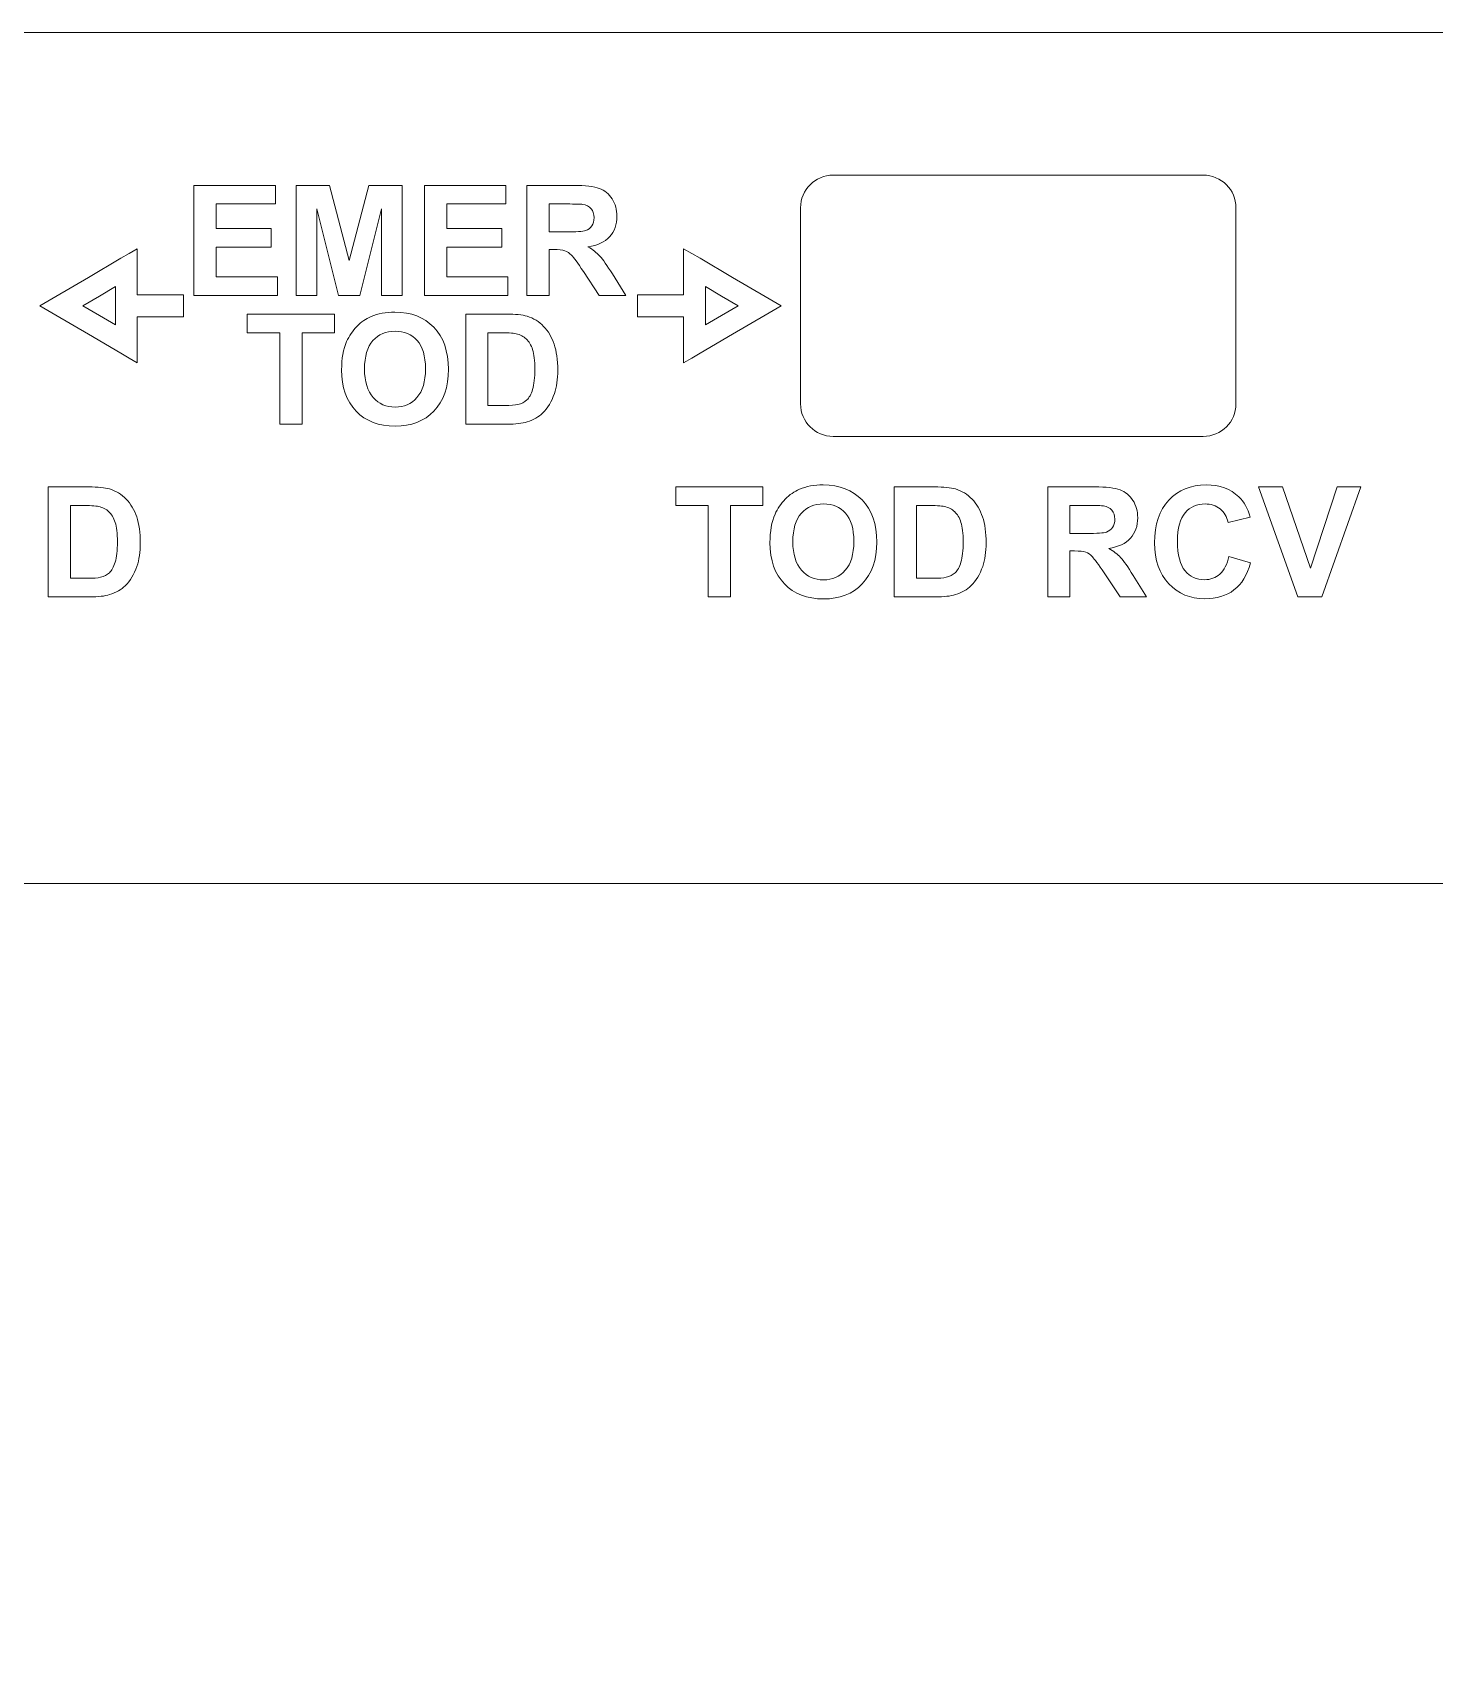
# Model space of a CAD drawing. Header units: millimetres. Extents: x -247 to 664, y -96 to 204.
# Drawn here: x -40.33 to -8.12, y 100.57 to 137.67 of the extents above; entities that cross this region are included whole.
import ezdxf

# ---------------------------------------------------------------- set-up
doc = ezdxf.new("R2010")
doc.units = ezdxf.units.MM
doc.header["$MEASUREMENT"] = 0
doc.layers.add('Layer 2', color=7, linetype='Continuous')

msp = doc.modelspace()

# ---------------------------------------------------------------- linework, layer by layer
at = {"layer": 'Layer 2', "lineweight": 9}
for points, knots in [([(-65.1901, 137.6715), (-65.1901, 137.6715), (56.3349, 137.6715), (56.3349, 137.6715), (56.3349, 137.6715), (56.733, 137.6713), (57.1146, 137.5129), (57.3959, 137.2313), (57.3959, 137.2313), (57.6773, 136.9496), (57.8351, 136.5696), (57.8349, 136.1715), (57.8349, 136.1715), (57.8349, 136.1715), (57.8349, 122.634), (57.8349, 122.634), (57.8349, 122.634), (57.8349, 119.884), (60.0849, 117.634), (62.8349, 117.634), (62.8349, 117.634), (62.8349, 117.634), (65.7974, 117.634), (65.7974, 117.634), (65.7974, 117.634), (66.8974, 117.634), (67.7974, 116.734), (67.7974, 115.634), (67.7974, 115.634), (67.7974, 115.634), (67.7974, 97.6355), (67.7974, 97.6355), (67.7974, 97.6355), (67.7974, 97.635), (67.7974, 97.6345), (67.7974, 97.634), (67.7974, 97.634), (67.7974, 97.634), (67.7974, 55.484), (67.7974, 55.484), (67.7974, 55.484), (67.7974, 55.484), (67.7974, 40.4855), (67.7974, 40.4855), (67.7974, 40.4855), (67.7974, 40.485), (67.7974, 40.4845), (67.7974, 40.484), (67.7974, 40.484), (67.7974, 40.484), (67.7974, 37.484), (67.7974, 37.484), (67.7974, 37.484), (67.7974, 36.384), (66.8974, 35.484), (65.7974, 35.484), (65.7974, 35.484), (65.7974, 35.484), (62.8349, 35.484), (62.8349, 35.484), (62.8349, 35.484), (60.0849, 35.484), (57.8349, 33.234), (57.8349, 30.484), (57.8349, 30.484), (57.8349, 30.484), (57.8349, 16.9465), (57.8349, 16.9465), (57.8349, 16.9465), (57.8346, 16.5485), (57.6763, 16.1668), (57.3946, 15.8855), (57.3946, 15.8855), (57.1129, 15.6042), (56.733, 15.4463), (56.3349, 15.4465), (56.3349, 15.4465), (56.3349, 15.4465), (-65.1901, 15.4465), (-65.1901, 15.4465), (-65.1901, 15.4465), (-65.5882, 15.4468), (-65.9699, 15.6052), (-66.2512, 15.8868), (-66.2512, 15.8868), (-66.5325, 16.1685), (-66.6904, 16.5485), (-66.6901, 16.9465), (-66.6901, 16.9465), (-66.6901, 16.9465), (-66.6901, 30.484), (-66.6901, 30.484), (-66.6901, 30.484), (-66.6901, 33.234), (-68.9401, 35.484), (-71.6901, 35.484), (-71.6901, 35.484), (-71.6901, 35.484), (-74.6526, 35.484), (-74.6526, 35.484), (-74.6526, 35.484), (-75.7526, 35.484), (-76.6526, 36.384), (-76.6526, 37.484), (-76.6526, 37.484), (-76.6526, 37.484), (-76.6526, 55.4817), (-76.6526, 55.4817), (-76.6526, 55.4817), (-76.6526, 55.4825), (-76.6526, 55.4832), (-76.6526, 55.484), (-76.6526, 55.484), (-76.6526, 55.484), (-76.6526, 97.634), (-76.6526, 97.634), (-76.6526, 97.634), (-76.6526, 97.634), (-76.6526, 115.634), (-76.6526, 115.634), (-76.6526, 115.634), (-76.6526, 116.734), (-75.7526, 117.634), (-74.6526, 117.634), (-74.6526, 117.634), (-74.6526, 117.634), (-71.6901, 117.634), (-71.6901, 117.634), (-71.6901, 117.634), (-68.9401, 117.634), (-66.6901, 119.884), (-66.6901, 122.634), (-66.6901, 122.634), (-66.6901, 122.634), (-66.6901, 136.1715), (-66.6901, 136.1715), (-66.6901, 136.1715), (-66.6899, 136.5696), (-66.5315, 136.9513), (-66.2498, 137.2326), (-66.2498, 137.2326), (-65.9682, 137.5139), (-65.5882, 137.6718), (-65.1901, 137.6715)], [0, 0, 0, 0, 0.027027, 0.027027, 0.027027, 0.027027, 0.0540541, 0.0540541, 0.0540541, 0.0540541, 0.0810811, 0.0810811, 0.0810811, 0.0810811, 0.1081081, 0.1081081, 0.1081081, 0.1081081, 0.1351351, 0.1351351, 0.1351351, 0.1351351, 0.1621622, 0.1621622, 0.1621622, 0.1621622, 0.1891892, 0.1891892, 0.1891892, 0.1891892, 0.2162162, 0.2162162, 0.2162162, 0.2162162, 0.2432432, 0.2432432, 0.2432432, 0.2432432, 0.2702703, 0.2702703, 0.2702703, 0.2702703, 0.2972973, 0.2972973, 0.2972973, 0.2972973, 0.3243243, 0.3243243, 0.3243243, 0.3243243, 0.3513514, 0.3513514, 0.3513514, 0.3513514, 0.3783784, 0.3783784, 0.3783784, 0.3783784, 0.4054054, 0.4054054, 0.4054054, 0.4054054, 0.4324324, 0.4324324, 0.4324324, 0.4324324, 0.4594595, 0.4594595, 0.4594595, 0.4594595, 0.4864865, 0.4864865, 0.4864865, 0.4864865, 0.5135135, 0.5135135, 0.5135135, 0.5135135, 0.5405405, 0.5405405, 0.5405405, 0.5405405, 0.5675676, 0.5675676, 0.5675676, 0.5675676, 0.5945946, 0.5945946, 0.5945946, 0.5945946, 0.6216216, 0.6216216, 0.6216216, 0.6216216, 0.6486486, 0.6486486, 0.6486486, 0.6486486, 0.6756757, 0.6756757, 0.6756757, 0.6756757, 0.7027027, 0.7027027, 0.7027027, 0.7027027, 0.7297297, 0.7297297, 0.7297297, 0.7297297, 0.7567568, 0.7567568, 0.7567568, 0.7567568, 0.7837838, 0.7837838, 0.7837838, 0.7837838, 0.8108108, 0.8108108, 0.8108108, 0.8108108, 0.8378378, 0.8378378, 0.8378378, 0.8378378, 0.8648649, 0.8648649, 0.8648649, 0.8648649, 0.8918919, 0.8918919, 0.8918919, 0.8918919, 0.9189189, 0.9189189, 0.9189189, 0.9189189, 0.9459459, 0.9459459, 0.9459459, 0.9459459, 1, 1, 1, 1]), ([(-21.935, 134.3941), (-21.935, 134.3941), (-13.435, 134.3941), (-13.435, 134.3941), (-13.435, 134.3941), (-13.0225, 134.3941), (-12.685, 134.0566), (-12.685, 133.6441), (-12.685, 133.6441), (-12.685, 133.6441), (-12.685, 129.1441), (-12.685, 129.1441), (-12.685, 129.1441), (-12.685, 128.7316), (-13.0225, 128.3941), (-13.435, 128.3941), (-13.435, 128.3941), (-13.435, 128.3941), (-21.935, 128.3941), (-21.935, 128.3941), (-21.935, 128.3941), (-22.3475, 128.3941), (-22.685, 128.7316), (-22.685, 129.1441), (-22.685, 129.1441), (-22.685, 129.1441), (-22.685, 133.6441), (-22.685, 133.6441), (-22.685, 133.6441), (-22.685, 134.0566), (-22.3475, 134.3941), (-21.935, 134.3941)], [0, 0, 0, 0, 0.1111111, 0.1111111, 0.1111111, 0.1111111, 0.2222222, 0.2222222, 0.2222222, 0.2222222, 0.3333333, 0.3333333, 0.3333333, 0.3333333, 0.4444444, 0.4444444, 0.4444444, 0.4444444, 0.5555556, 0.5555556, 0.5555556, 0.5555556, 0.6666667, 0.6666667, 0.6666667, 0.6666667, 0.7777778, 0.7777778, 0.7777778, 0.7777778, 1, 1, 1, 1]), ([(-42.3328, 118.1286), (-42.3328, 118.1286), (23.6672, 118.1286), (23.6672, 118.1286), (23.6672, 118.1286), (24.7672, 118.1286), (25.6672, 117.2286), (25.6672, 116.1286), (25.6672, 116.1286), (25.6672, 116.1286), (25.6672, 71.6286), (25.6672, 71.6286), (25.6672, 71.6286), (25.6672, 70.5286), (24.7672, 69.6286), (23.6672, 69.6286), (23.6672, 69.6286), (23.6672, 69.6286), (-42.3328, 69.6286), (-42.3328, 69.6286), (-42.3328, 69.6286), (-43.4328, 69.6286), (-44.3328, 70.5286), (-44.3328, 71.6286), (-44.3328, 71.6286), (-44.3328, 71.6286), (-44.3328, 116.1286), (-44.3328, 116.1286), (-44.3328, 116.1286), (-44.3328, 117.2286), (-43.4328, 118.1286), (-42.3328, 118.1286)], [0, 0, 0, 0, 0.1111111, 0.1111111, 0.1111111, 0.1111111, 0.2222222, 0.2222222, 0.2222222, 0.2222222, 0.3333333, 0.3333333, 0.3333333, 0.3333333, 0.4444444, 0.4444444, 0.4444444, 0.4444444, 0.5555556, 0.5555556, 0.5555556, 0.5555556, 0.6666667, 0.6666667, 0.6666667, 0.6666667, 0.7777778, 0.7777778, 0.7777778, 0.7777778, 1, 1, 1, 1])]:
    msp.add_open_spline(points, degree=3, knots=knots, dxfattribs=at)
at = {"layer": 'Layer 2', "color": 240, "lineweight": 9}
for points, knots in [([(-36.6133, 131.6321), (-36.6133, 131.6321), (-36.6133, 134.1579), (-36.6133, 134.1579), (-36.6133, 134.1579), (-36.6133, 134.1579), (-34.7436, 134.1579), (-34.7436, 134.1579), (-34.7436, 134.1579), (-34.7436, 134.1579), (-34.7436, 133.7311), (-34.7436, 133.7311), (-34.7436, 133.7311), (-34.7436, 133.7311), (-36.1018, 133.7311), (-36.1018, 133.7311), (-36.1018, 133.7311), (-36.1018, 133.7311), (-36.1018, 133.1702), (-36.1018, 133.1702), (-36.1018, 133.1702), (-36.1018, 133.1702), (-34.8388, 133.1702), (-34.8388, 133.1702), (-34.8388, 133.1702), (-34.8388, 133.1702), (-34.8388, 132.7433), (-34.8388, 132.7433), (-34.8388, 132.7433), (-34.8388, 132.7433), (-36.1018, 132.7433), (-36.1018, 132.7433), (-36.1018, 132.7433), (-36.1018, 132.7433), (-36.1018, 132.059), (-36.1018, 132.059), (-36.1018, 132.059), (-36.1018, 132.059), (-34.6942, 132.059), (-34.6942, 132.059), (-34.6942, 132.059), (-34.6942, 132.059), (-34.6942, 131.6321), (-34.6942, 131.6321), (-34.6942, 131.6321), (-34.6942, 131.6321), (-36.6133, 131.6321), (-36.6133, 131.6321)], [0, 0, 0, 0, 0.0769231, 0.0769231, 0.0769231, 0.0769231, 0.1538462, 0.1538462, 0.1538462, 0.1538462, 0.2307692, 0.2307692, 0.2307692, 0.2307692, 0.3076923, 0.3076923, 0.3076923, 0.3076923, 0.3846154, 0.3846154, 0.3846154, 0.3846154, 0.4615385, 0.4615385, 0.4615385, 0.4615385, 0.5384615, 0.5384615, 0.5384615, 0.5384615, 0.6153846, 0.6153846, 0.6153846, 0.6153846, 0.6923077, 0.6923077, 0.6923077, 0.6923077, 0.7692308, 0.7692308, 0.7692308, 0.7692308, 0.8461538, 0.8461538, 0.8461538, 0.8461538, 1, 1, 1, 1]), ([(-34.2673, 131.6321), (-34.2673, 131.6321), (-34.2673, 134.1579), (-34.2673, 134.1579), (-34.2673, 134.1579), (-34.2673, 134.1579), (-33.5012, 134.1579), (-33.5012, 134.1579), (-33.5012, 134.1579), (-33.5012, 134.1579), (-33.0485, 132.4352), (-33.0485, 132.4352), (-33.0485, 132.4352), (-33.0485, 132.4352), (-32.6011, 134.1579), (-32.6011, 134.1579), (-32.6011, 134.1579), (-32.6011, 134.1579), (-31.8332, 134.1579), (-31.8332, 134.1579), (-31.8332, 134.1579), (-31.8332, 134.1579), (-31.8332, 131.6321), (-31.8332, 131.6321), (-31.8332, 131.6321), (-31.8332, 131.6321), (-32.3059, 131.6321), (-32.3059, 131.6321), (-32.3059, 131.6321), (-32.3059, 131.6321), (-32.3077, 133.6205), (-32.3077, 133.6205), (-32.3077, 133.6205), (-32.3077, 133.6205), (-32.8057, 131.6321), (-32.8057, 131.6321), (-32.8057, 131.6321), (-32.8057, 131.6321), (-33.2972, 131.6321), (-33.2972, 131.6321), (-33.2972, 131.6321), (-33.2972, 131.6321), (-33.7929, 133.6205), (-33.7929, 133.6205), (-33.7929, 133.6205), (-33.7929, 133.6205), (-33.7946, 131.6321), (-33.7946, 131.6321), (-33.7946, 131.6321), (-33.7946, 131.6321), (-34.2673, 131.6321), (-34.2673, 131.6321)], [0, 0, 0, 0, 0.0714286, 0.0714286, 0.0714286, 0.0714286, 0.1428571, 0.1428571, 0.1428571, 0.1428571, 0.2142857, 0.2142857, 0.2142857, 0.2142857, 0.2857143, 0.2857143, 0.2857143, 0.2857143, 0.3571429, 0.3571429, 0.3571429, 0.3571429, 0.4285714, 0.4285714, 0.4285714, 0.4285714, 0.5, 0.5, 0.5, 0.5, 0.5714286, 0.5714286, 0.5714286, 0.5714286, 0.6428571, 0.6428571, 0.6428571, 0.6428571, 0.7142857, 0.7142857, 0.7142857, 0.7142857, 0.7857143, 0.7857143, 0.7857143, 0.7857143, 0.8571429, 0.8571429, 0.8571429, 0.8571429, 1, 1, 1, 1]), ([(-31.3217, 131.6321), (-31.3217, 131.6321), (-31.3217, 134.1579), (-31.3217, 134.1579), (-31.3217, 134.1579), (-31.3217, 134.1579), (-29.452, 134.1579), (-29.452, 134.1579), (-29.452, 134.1579), (-29.452, 134.1579), (-29.452, 133.7311), (-29.452, 133.7311), (-29.452, 133.7311), (-29.452, 133.7311), (-30.8102, 133.7311), (-30.8102, 133.7311), (-30.8102, 133.7311), (-30.8102, 133.7311), (-30.8102, 133.1702), (-30.8102, 133.1702), (-30.8102, 133.1702), (-30.8102, 133.1702), (-29.5472, 133.1702), (-29.5472, 133.1702), (-29.5472, 133.1702), (-29.5472, 133.1702), (-29.5472, 132.7433), (-29.5472, 132.7433), (-29.5472, 132.7433), (-29.5472, 132.7433), (-30.8102, 132.7433), (-30.8102, 132.7433), (-30.8102, 132.7433), (-30.8102, 132.7433), (-30.8102, 132.059), (-30.8102, 132.059), (-30.8102, 132.059), (-30.8102, 132.059), (-29.4026, 132.059), (-29.4026, 132.059), (-29.4026, 132.059), (-29.4026, 132.059), (-29.4026, 131.6321), (-29.4026, 131.6321), (-29.4026, 131.6321), (-29.4026, 131.6321), (-31.3217, 131.6321), (-31.3217, 131.6321)], [0, 0, 0, 0, 0.0769231, 0.0769231, 0.0769231, 0.0769231, 0.1538462, 0.1538462, 0.1538462, 0.1538462, 0.2307692, 0.2307692, 0.2307692, 0.2307692, 0.3076923, 0.3076923, 0.3076923, 0.3076923, 0.3846154, 0.3846154, 0.3846154, 0.3846154, 0.4615385, 0.4615385, 0.4615385, 0.4615385, 0.5384615, 0.5384615, 0.5384615, 0.5384615, 0.6153846, 0.6153846, 0.6153846, 0.6153846, 0.6923077, 0.6923077, 0.6923077, 0.6923077, 0.7692308, 0.7692308, 0.7692308, 0.7692308, 0.8461538, 0.8461538, 0.8461538, 0.8461538, 1, 1, 1, 1]), ([(-28.9687, 131.6321), (-28.9687, 131.6321), (-28.9687, 134.1579), (-28.9687, 134.1579), (-28.9687, 134.1579), (-28.9687, 134.1579), (-27.8945, 134.1579), (-27.8945, 134.1579), (-27.8945, 134.1579), (-27.6246, 134.1579), (-27.4282, 134.135), (-27.306, 134.0897), (-27.306, 134.0897), (-27.1831, 134.0445), (-27.0855, 133.9639), (-27.012, 133.8481), (-27.012, 133.8481), (-26.9385, 133.7317), (-26.9014, 133.5994), (-26.9014, 133.45), (-26.9014, 133.45), (-26.9014, 133.2601), (-26.9567, 133.1037), (-27.0678, 132.9803), (-27.0678, 132.9803), (-27.179, 132.8568), (-27.3448, 132.7792), (-27.5658, 132.7469), (-27.5658, 132.7469), (-27.4559, 132.6828), (-27.3653, 132.6122), (-27.2942, 132.5352), (-27.2942, 132.5352), (-27.2225, 132.4582), (-27.126, 132.3212), (-27.0049, 132.1248), (-27.0049, 132.1248), (-27.0049, 132.1248), (-26.6968, 131.6321), (-26.6968, 131.6321), (-26.6968, 131.6321), (-26.6968, 131.6321), (-27.3065, 131.6321), (-27.3065, 131.6321), (-27.3065, 131.6321), (-27.3065, 131.6321), (-27.6722, 132.1836), (-27.6722, 132.1836), (-27.6722, 132.1836), (-27.8034, 132.3794), (-27.8933, 132.5029), (-27.9421, 132.554), (-27.9421, 132.554), (-27.9903, 132.6046), (-28.0415, 132.6398), (-28.0956, 132.6587), (-28.0956, 132.6587), (-28.1503, 132.6775), (-28.2361, 132.6869), (-28.3537, 132.6869), (-28.3537, 132.6869), (-28.3537, 132.6869), (-28.4572, 132.6869), (-28.4572, 132.6869), (-28.4572, 132.6869), (-28.4572, 132.6869), (-28.4572, 131.6321), (-28.4572, 131.6321), (-28.4572, 131.6321), (-28.4572, 131.6321), (-28.9687, 131.6321), (-28.9687, 131.6321)], [0, 0, 0, 0, 0.0526316, 0.0526316, 0.0526316, 0.0526316, 0.1052632, 0.1052632, 0.1052632, 0.1052632, 0.1578947, 0.1578947, 0.1578947, 0.1578947, 0.2105263, 0.2105263, 0.2105263, 0.2105263, 0.2631579, 0.2631579, 0.2631579, 0.2631579, 0.3157895, 0.3157895, 0.3157895, 0.3157895, 0.3684211, 0.3684211, 0.3684211, 0.3684211, 0.4210526, 0.4210526, 0.4210526, 0.4210526, 0.4736842, 0.4736842, 0.4736842, 0.4736842, 0.5263158, 0.5263158, 0.5263158, 0.5263158, 0.5789474, 0.5789474, 0.5789474, 0.5789474, 0.6315789, 0.6315789, 0.6315789, 0.6315789, 0.6842105, 0.6842105, 0.6842105, 0.6842105, 0.7368421, 0.7368421, 0.7368421, 0.7368421, 0.7894737, 0.7894737, 0.7894737, 0.7894737, 0.8421053, 0.8421053, 0.8421053, 0.8421053, 0.8947368, 0.8947368, 0.8947368, 0.8947368, 1, 1, 1, 1]), ([(-28.4572, 133.089), (-28.4572, 133.089), (-28.0797, 133.089), (-28.0797, 133.089), (-28.0797, 133.089), (-27.8351, 133.089), (-27.6828, 133.0996), (-27.6217, 133.1202), (-27.6217, 133.1202), (-27.5611, 133.1408), (-27.5129, 133.1766), (-27.4788, 133.2272), (-27.4788, 133.2272), (-27.4441, 133.2778), (-27.4271, 133.3413), (-27.4271, 133.4171), (-27.4271, 133.4171), (-27.4271, 133.5024), (-27.45, 133.5706), (-27.4953, 133.6235), (-27.4953, 133.6235), (-27.5405, 133.6758), (-27.6046, 133.7087), (-27.6869, 133.7223), (-27.6869, 133.7223), (-27.7287, 133.7281), (-27.8527, 133.7311), (-28.0591, 133.7311), (-28.0591, 133.7311), (-28.0591, 133.7311), (-28.4572, 133.7311), (-28.4572, 133.7311), (-28.4572, 133.7311), (-28.4572, 133.7311), (-28.4572, 133.089), (-28.4572, 133.089)], [0, 0, 0, 0, 0.1, 0.1, 0.1, 0.1, 0.2, 0.2, 0.2, 0.2, 0.3, 0.3, 0.3, 0.3, 0.4, 0.4, 0.4, 0.4, 0.5, 0.5, 0.5, 0.5, 0.6, 0.6, 0.6, 0.6, 0.7, 0.7, 0.7, 0.7, 0.8, 0.8, 0.8, 0.8, 1, 1, 1, 1]), ([(-34.6407, 128.6763), (-34.6407, 128.6763), (-34.6407, 130.7753), (-34.6407, 130.7753), (-34.6407, 130.7753), (-34.6407, 130.7753), (-35.3886, 130.7753), (-35.3886, 130.7753), (-35.3886, 130.7753), (-35.3886, 130.7753), (-35.3886, 131.2021), (-35.3886, 131.2021), (-35.3886, 131.2021), (-35.3886, 131.2021), (-33.3849, 131.2021), (-33.3849, 131.2021), (-33.3849, 131.2021), (-33.3849, 131.2021), (-33.3849, 130.7753), (-33.3849, 130.7753), (-33.3849, 130.7753), (-33.3849, 130.7753), (-34.1292, 130.7753), (-34.1292, 130.7753), (-34.1292, 130.7753), (-34.1292, 130.7753), (-34.1292, 128.6763), (-34.1292, 128.6763), (-34.1292, 128.6763), (-34.1292, 128.6763), (-34.6407, 128.6763), (-34.6407, 128.6763)], [0, 0, 0, 0, 0.1111111, 0.1111111, 0.1111111, 0.1111111, 0.2222222, 0.2222222, 0.2222222, 0.2222222, 0.3333333, 0.3333333, 0.3333333, 0.3333333, 0.4444444, 0.4444444, 0.4444444, 0.4444444, 0.5555556, 0.5555556, 0.5555556, 0.5555556, 0.6666667, 0.6666667, 0.6666667, 0.6666667, 0.7777778, 0.7777778, 0.7777778, 0.7777778, 1, 1, 1, 1]), ([(-33.2232, 129.9239), (-33.2232, 130.1815), (-33.1844, 130.3978), (-33.1074, 130.573), (-33.1074, 130.573), (-33.0504, 130.7018), (-32.9716, 130.8176), (-32.8722, 130.9199), (-32.8722, 130.9199), (-32.7728, 131.0222), (-32.6641, 131.0981), (-32.5459, 131.148), (-32.5459, 131.148), (-32.3883, 131.2145), (-32.2066, 131.248), (-32.0009, 131.248), (-32.0009, 131.248), (-31.6281, 131.248), (-31.3306, 131.1322), (-31.1066, 130.9011), (-31.1066, 130.9011), (-30.8832, 130.6695), (-30.7715, 130.3478), (-30.7715, 129.9357), (-30.7715, 129.9357), (-30.7715, 129.5271), (-30.8826, 129.2072), (-31.1042, 128.9767), (-31.1042, 128.9767), (-31.3259, 128.7457), (-31.6228, 128.6304), (-31.9938, 128.6304), (-31.9938, 128.6304), (-32.3695, 128.6304), (-32.6688, 128.7451), (-32.8904, 128.975), (-32.8904, 128.975), (-33.1121, 129.2043), (-33.2232, 129.5206), (-33.2232, 129.9239)], [0, 0, 0, 0, 0.0909091, 0.0909091, 0.0909091, 0.0909091, 0.1818182, 0.1818182, 0.1818182, 0.1818182, 0.2727273, 0.2727273, 0.2727273, 0.2727273, 0.3636364, 0.3636364, 0.3636364, 0.3636364, 0.4545455, 0.4545455, 0.4545455, 0.4545455, 0.5454545, 0.5454545, 0.5454545, 0.5454545, 0.6363636, 0.6363636, 0.6363636, 0.6363636, 0.7272727, 0.7272727, 0.7272727, 0.7272727, 0.8181818, 0.8181818, 0.8181818, 0.8181818, 1, 1, 1, 1]), ([(-30.3734, 131.2021), (-30.3734, 131.2021), (-29.4432, 131.2021), (-29.4432, 131.2021), (-29.4432, 131.2021), (-29.2333, 131.2021), (-29.0734, 131.1863), (-28.9635, 131.1539), (-28.9635, 131.1539), (-28.8159, 131.1104), (-28.6889, 131.0328), (-28.5837, 130.9211), (-28.5837, 130.9211), (-28.4778, 130.81), (-28.3979, 130.6736), (-28.3426, 130.5119), (-28.3426, 130.5119), (-28.2879, 130.3508), (-28.2603, 130.1515), (-28.2603, 129.9151), (-28.2603, 129.9151), (-28.2603, 129.707), (-28.2862, 129.5282), (-28.3379, 129.3777), (-28.3379, 129.3777), (-28.4008, 129.1937), (-28.4908, 129.0449), (-28.6078, 128.9315), (-28.6078, 128.9315), (-28.696, 128.845), (-28.8153, 128.778), (-28.9652, 128.7298), (-28.9652, 128.7298), (-29.0775, 128.6939), (-29.2275, 128.6763), (-29.4156, 128.6763), (-29.4156, 128.6763), (-29.4156, 128.6763), (-30.3734, 128.6763), (-30.3734, 128.6763), (-30.3734, 128.6763), (-30.3734, 128.6763), (-30.3734, 131.2021), (-30.3734, 131.2021)], [0, 0, 0, 0, 0.0833333, 0.0833333, 0.0833333, 0.0833333, 0.1666667, 0.1666667, 0.1666667, 0.1666667, 0.25, 0.25, 0.25, 0.25, 0.3333333, 0.3333333, 0.3333333, 0.3333333, 0.4166667, 0.4166667, 0.4166667, 0.4166667, 0.5, 0.5, 0.5, 0.5, 0.5833333, 0.5833333, 0.5833333, 0.5833333, 0.6666667, 0.6666667, 0.6666667, 0.6666667, 0.75, 0.75, 0.75, 0.75, 0.8333333, 0.8333333, 0.8333333, 0.8333333, 1, 1, 1, 1]), ([(-32.6976, 129.941), (-32.6976, 129.6546), (-32.6311, 129.4377), (-32.4989, 129.2895), (-32.4989, 129.2895), (-32.3666, 129.142), (-32.1984, 129.0679), (-31.995, 129.0679), (-31.995, 129.0679), (-31.791, 129.0679), (-31.624, 129.1414), (-31.4929, 129.2878), (-31.4929, 129.2878), (-31.3623, 129.4348), (-31.2971, 129.6546), (-31.2971, 129.948), (-31.2971, 129.948), (-31.2971, 130.2379), (-31.3606, 130.4543), (-31.4882, 130.5965), (-31.4882, 130.5965), (-31.6152, 130.7394), (-31.7839, 130.8106), (-31.995, 130.8106), (-31.995, 130.8106), (-32.2055, 130.8106), (-32.3754, 130.7382), (-32.5041, 130.5942), (-32.5041, 130.5942), (-32.6329, 130.4496), (-32.6976, 130.232), (-32.6976, 129.941)], [0, 0, 0, 0, 0.1111111, 0.1111111, 0.1111111, 0.1111111, 0.2222222, 0.2222222, 0.2222222, 0.2222222, 0.3333333, 0.3333333, 0.3333333, 0.3333333, 0.4444444, 0.4444444, 0.4444444, 0.4444444, 0.5555556, 0.5555556, 0.5555556, 0.5555556, 0.6666667, 0.6666667, 0.6666667, 0.6666667, 0.7777778, 0.7777778, 0.7777778, 0.7777778, 1, 1, 1, 1]), ([(-29.8619, 130.7753), (-29.8619, 130.7753), (-29.8619, 129.1032), (-29.8619, 129.1032), (-29.8619, 129.1032), (-29.8619, 129.1032), (-29.4826, 129.1032), (-29.4826, 129.1032), (-29.4826, 129.1032), (-29.3409, 129.1032), (-29.2386, 129.1114), (-29.1757, 129.1273), (-29.1757, 129.1273), (-29.0928, 129.1478), (-29.0246, 129.1831), (-28.9705, 129.2325), (-28.9705, 129.2325), (-28.9158, 129.2819), (-28.8718, 129.363), (-28.8377, 129.4759), (-28.8377, 129.4759), (-28.803, 129.5888), (-28.7859, 129.7434), (-28.7859, 129.9386), (-28.7859, 129.9386), (-28.7859, 130.1338), (-28.803, 130.2832), (-28.8377, 130.3878), (-28.8377, 130.3878), (-28.8718, 130.4925), (-28.92, 130.5736), (-28.9817, 130.6324), (-28.9817, 130.6324), (-29.0434, 130.6906), (-29.1216, 130.7306), (-29.2169, 130.7512), (-29.2169, 130.7512), (-29.2874, 130.7671), (-29.4268, 130.7753), (-29.6337, 130.7753), (-29.6337, 130.7753), (-29.6337, 130.7753), (-29.8619, 130.7753), (-29.8619, 130.7753)], [0, 0, 0, 0, 0.0833333, 0.0833333, 0.0833333, 0.0833333, 0.1666667, 0.1666667, 0.1666667, 0.1666667, 0.25, 0.25, 0.25, 0.25, 0.3333333, 0.3333333, 0.3333333, 0.3333333, 0.4166667, 0.4166667, 0.4166667, 0.4166667, 0.5, 0.5, 0.5, 0.5, 0.5833333, 0.5833333, 0.5833333, 0.5833333, 0.6666667, 0.6666667, 0.6666667, 0.6666667, 0.75, 0.75, 0.75, 0.75, 0.8333333, 0.8333333, 0.8333333, 0.8333333, 1, 1, 1, 1]), ([(-23.3864, 125.9582), (-23.3864, 126.2158), (-23.3476, 126.4321), (-23.2706, 126.6073), (-23.2706, 126.6073), (-23.2136, 126.7361), (-23.1348, 126.8519), (-23.0354, 126.9542), (-23.0354, 126.9542), (-22.936, 127.0565), (-22.8273, 127.1324), (-22.7091, 127.1823), (-22.7091, 127.1823), (-22.5515, 127.2488), (-22.3698, 127.2823), (-22.1641, 127.2823), (-22.1641, 127.2823), (-21.7913, 127.2823), (-21.4938, 127.1665), (-21.2698, 126.9354), (-21.2698, 126.9354), (-21.0464, 126.7038), (-20.9347, 126.3821), (-20.9347, 125.97), (-20.9347, 125.97), (-20.9347, 125.5614), (-21.0458, 125.2415), (-21.2674, 125.011), (-21.2674, 125.011), (-21.4891, 124.78), (-21.786, 124.6647), (-22.157, 124.6647), (-22.157, 124.6647), (-22.5327, 124.6647), (-22.832, 124.7794), (-23.0536, 125.0093), (-23.0536, 125.0093), (-23.2753, 125.2386), (-23.3864, 125.5549), (-23.3864, 125.9582)], [0, 0, 0, 0, 0.0909091, 0.0909091, 0.0909091, 0.0909091, 0.1818182, 0.1818182, 0.1818182, 0.1818182, 0.2727273, 0.2727273, 0.2727273, 0.2727273, 0.3636364, 0.3636364, 0.3636364, 0.3636364, 0.4545455, 0.4545455, 0.4545455, 0.4545455, 0.5454545, 0.5454545, 0.5454545, 0.5454545, 0.6363636, 0.6363636, 0.6363636, 0.6363636, 0.7272727, 0.7272727, 0.7272727, 0.7272727, 0.8181818, 0.8181818, 0.8181818, 0.8181818, 1, 1, 1, 1]), ([(-12.8456, 125.6419), (-12.8456, 125.6419), (-12.3517, 125.4902), (-12.3517, 125.4902), (-12.3517, 125.4902), (-12.4276, 125.2121), (-12.554, 125.0058), (-12.7304, 124.8705), (-12.7304, 124.8705), (-12.9067, 124.7359), (-13.1302, 124.6683), (-13.4012, 124.6683), (-13.4012, 124.6683), (-13.7369, 124.6683), (-14.0127, 124.7829), (-14.229, 125.0122), (-14.229, 125.0122), (-14.4448, 125.2415), (-14.553, 125.5549), (-14.553, 125.9529), (-14.553, 125.9529), (-14.553, 126.3733), (-14.4442, 126.7002), (-14.2273, 126.9331), (-14.2273, 126.9331), (-14.0103, 127.1659), (-13.7246, 127.2823), (-13.3706, 127.2823), (-13.3706, 127.2823), (-13.0614, 127.2823), (-12.8103, 127.1906), (-12.6175, 127.0077), (-12.6175, 127.0077), (-12.5022, 126.8995), (-12.4164, 126.7443), (-12.3588, 126.5415), (-12.3588, 126.5415), (-12.3588, 126.5415), (-12.8632, 126.4215), (-12.8632, 126.4215), (-12.8632, 126.4215), (-12.8932, 126.5521), (-12.9555, 126.6555), (-13.0502, 126.7314), (-13.0502, 126.7314), (-13.1454, 126.8072), (-13.2607, 126.8449), (-13.3959, 126.8449), (-13.3959, 126.8449), (-13.5835, 126.8449), (-13.7357, 126.7778), (-13.8522, 126.6432), (-13.8522, 126.6432), (-13.9692, 126.5091), (-14.0274, 126.2916), (-14.0274, 125.9906), (-14.0274, 125.9906), (-14.0274, 125.6719), (-13.9698, 125.4444), (-13.8551, 125.3091), (-13.8551, 125.3091), (-13.7399, 125.1733), (-13.5905, 125.1057), (-13.4065, 125.1057), (-13.4065, 125.1057), (-13.2707, 125.1057), (-13.1537, 125.1486), (-13.0561, 125.2351), (-13.0561, 125.2351), (-12.9585, 125.3215), (-12.8879, 125.4567), (-12.8456, 125.6419)], [0, 0, 0, 0, 0.0526316, 0.0526316, 0.0526316, 0.0526316, 0.1052632, 0.1052632, 0.1052632, 0.1052632, 0.1578947, 0.1578947, 0.1578947, 0.1578947, 0.2105263, 0.2105263, 0.2105263, 0.2105263, 0.2631579, 0.2631579, 0.2631579, 0.2631579, 0.3157895, 0.3157895, 0.3157895, 0.3157895, 0.3684211, 0.3684211, 0.3684211, 0.3684211, 0.4210526, 0.4210526, 0.4210526, 0.4210526, 0.4736842, 0.4736842, 0.4736842, 0.4736842, 0.5263158, 0.5263158, 0.5263158, 0.5263158, 0.5789474, 0.5789474, 0.5789474, 0.5789474, 0.6315789, 0.6315789, 0.6315789, 0.6315789, 0.6842105, 0.6842105, 0.6842105, 0.6842105, 0.7368421, 0.7368421, 0.7368421, 0.7368421, 0.7894737, 0.7894737, 0.7894737, 0.7894737, 0.8421053, 0.8421053, 0.8421053, 0.8421053, 0.8947368, 0.8947368, 0.8947368, 0.8947368, 1, 1, 1, 1]), ([(-39.9598, 127.2364), (-39.9598, 127.2364), (-39.0296, 127.2364), (-39.0296, 127.2364), (-39.0296, 127.2364), (-38.8197, 127.2364), (-38.6598, 127.2206), (-38.5499, 127.1882), (-38.5499, 127.1882), (-38.4023, 127.1447), (-38.2753, 127.0671), (-38.1701, 126.9554), (-38.1701, 126.9554), (-38.0642, 126.8443), (-37.9843, 126.7079), (-37.929, 126.5462), (-37.929, 126.5462), (-37.8743, 126.3851), (-37.8467, 126.1858), (-37.8467, 125.9494), (-37.8467, 125.9494), (-37.8467, 125.7413), (-37.8726, 125.5625), (-37.9243, 125.412), (-37.9243, 125.412), (-37.9872, 125.228), (-38.0772, 125.0792), (-38.1942, 124.9658), (-38.1942, 124.9658), (-38.2824, 124.8793), (-38.4017, 124.8123), (-38.5516, 124.7641), (-38.5516, 124.7641), (-38.6639, 124.7282), (-38.8139, 124.7106), (-39.002, 124.7106), (-39.002, 124.7106), (-39.002, 124.7106), (-39.9598, 124.7106), (-39.9598, 124.7106), (-39.9598, 124.7106), (-39.9598, 124.7106), (-39.9598, 127.2364), (-39.9598, 127.2364)], [0, 0, 0, 0, 0.0833333, 0.0833333, 0.0833333, 0.0833333, 0.1666667, 0.1666667, 0.1666667, 0.1666667, 0.25, 0.25, 0.25, 0.25, 0.3333333, 0.3333333, 0.3333333, 0.3333333, 0.4166667, 0.4166667, 0.4166667, 0.4166667, 0.5, 0.5, 0.5, 0.5, 0.5833333, 0.5833333, 0.5833333, 0.5833333, 0.6666667, 0.6666667, 0.6666667, 0.6666667, 0.75, 0.75, 0.75, 0.75, 0.8333333, 0.8333333, 0.8333333, 0.8333333, 1, 1, 1, 1]), ([(-24.8039, 124.7106), (-24.8039, 124.7106), (-24.8039, 126.8096), (-24.8039, 126.8096), (-24.8039, 126.8096), (-24.8039, 126.8096), (-25.5518, 126.8096), (-25.5518, 126.8096), (-25.5518, 126.8096), (-25.5518, 126.8096), (-25.5518, 127.2364), (-25.5518, 127.2364), (-25.5518, 127.2364), (-25.5518, 127.2364), (-23.5481, 127.2364), (-23.5481, 127.2364), (-23.5481, 127.2364), (-23.5481, 127.2364), (-23.5481, 126.8096), (-23.5481, 126.8096), (-23.5481, 126.8096), (-23.5481, 126.8096), (-24.2924, 126.8096), (-24.2924, 126.8096), (-24.2924, 126.8096), (-24.2924, 126.8096), (-24.2924, 124.7106), (-24.2924, 124.7106), (-24.2924, 124.7106), (-24.2924, 124.7106), (-24.8039, 124.7106), (-24.8039, 124.7106)], [0, 0, 0, 0, 0.1111111, 0.1111111, 0.1111111, 0.1111111, 0.2222222, 0.2222222, 0.2222222, 0.2222222, 0.3333333, 0.3333333, 0.3333333, 0.3333333, 0.4444444, 0.4444444, 0.4444444, 0.4444444, 0.5555556, 0.5555556, 0.5555556, 0.5555556, 0.6666667, 0.6666667, 0.6666667, 0.6666667, 0.7777778, 0.7777778, 0.7777778, 0.7777778, 1, 1, 1, 1]), ([(-20.5366, 127.2364), (-20.5366, 127.2364), (-19.6064, 127.2364), (-19.6064, 127.2364), (-19.6064, 127.2364), (-19.3965, 127.2364), (-19.2366, 127.2206), (-19.1267, 127.1882), (-19.1267, 127.1882), (-18.9791, 127.1447), (-18.8521, 127.0671), (-18.7469, 126.9554), (-18.7469, 126.9554), (-18.641, 126.8443), (-18.5611, 126.7079), (-18.5058, 126.5462), (-18.5058, 126.5462), (-18.4511, 126.3851), (-18.4235, 126.1858), (-18.4235, 125.9494), (-18.4235, 125.9494), (-18.4235, 125.7413), (-18.4494, 125.5625), (-18.5011, 125.412), (-18.5011, 125.412), (-18.564, 125.228), (-18.654, 125.0792), (-18.771, 124.9658), (-18.771, 124.9658), (-18.8592, 124.8793), (-18.9785, 124.8123), (-19.1284, 124.7641), (-19.1284, 124.7641), (-19.2407, 124.7282), (-19.3907, 124.7106), (-19.5788, 124.7106), (-19.5788, 124.7106), (-19.5788, 124.7106), (-20.5366, 124.7106), (-20.5366, 124.7106), (-20.5366, 124.7106), (-20.5366, 124.7106), (-20.5366, 127.2364), (-20.5366, 127.2364)], [0, 0, 0, 0, 0.0833333, 0.0833333, 0.0833333, 0.0833333, 0.1666667, 0.1666667, 0.1666667, 0.1666667, 0.25, 0.25, 0.25, 0.25, 0.3333333, 0.3333333, 0.3333333, 0.3333333, 0.4166667, 0.4166667, 0.4166667, 0.4166667, 0.5, 0.5, 0.5, 0.5, 0.5833333, 0.5833333, 0.5833333, 0.5833333, 0.6666667, 0.6666667, 0.6666667, 0.6666667, 0.75, 0.75, 0.75, 0.75, 0.8333333, 0.8333333, 0.8333333, 0.8333333, 1, 1, 1, 1]), ([(-17.0089, 124.7106), (-17.0089, 124.7106), (-17.0089, 127.2364), (-17.0089, 127.2364), (-17.0089, 127.2364), (-17.0089, 127.2364), (-15.9347, 127.2364), (-15.9347, 127.2364), (-15.9347, 127.2364), (-15.6648, 127.2364), (-15.4684, 127.2135), (-15.3462, 127.1682), (-15.3462, 127.1682), (-15.2233, 127.123), (-15.1257, 127.0424), (-15.0522, 126.9266), (-15.0522, 126.9266), (-14.9787, 126.8102), (-14.9416, 126.6779), (-14.9416, 126.5285), (-14.9416, 126.5285), (-14.9416, 126.3386), (-14.9969, 126.1822), (-15.108, 126.0588), (-15.108, 126.0588), (-15.2192, 125.9353), (-15.385, 125.8577), (-15.606, 125.8254), (-15.606, 125.8254), (-15.4961, 125.7613), (-15.4055, 125.6907), (-15.3344, 125.6137), (-15.3344, 125.6137), (-15.2627, 125.5367), (-15.1662, 125.3997), (-15.0451, 125.2033), (-15.0451, 125.2033), (-15.0451, 125.2033), (-14.737, 124.7106), (-14.737, 124.7106), (-14.737, 124.7106), (-14.737, 124.7106), (-15.3467, 124.7106), (-15.3467, 124.7106), (-15.3467, 124.7106), (-15.3467, 124.7106), (-15.7124, 125.2621), (-15.7124, 125.2621), (-15.7124, 125.2621), (-15.8436, 125.4579), (-15.9335, 125.5814), (-15.9823, 125.6325), (-15.9823, 125.6325), (-16.0305, 125.6831), (-16.0817, 125.7183), (-16.1358, 125.7372), (-16.1358, 125.7372), (-16.1905, 125.756), (-16.2763, 125.7654), (-16.3939, 125.7654), (-16.3939, 125.7654), (-16.3939, 125.7654), (-16.4974, 125.7654), (-16.4974, 125.7654), (-16.4974, 125.7654), (-16.4974, 125.7654), (-16.4974, 124.7106), (-16.4974, 124.7106), (-16.4974, 124.7106), (-16.4974, 124.7106), (-17.0089, 124.7106), (-17.0089, 124.7106)], [0, 0, 0, 0, 0.0526316, 0.0526316, 0.0526316, 0.0526316, 0.1052632, 0.1052632, 0.1052632, 0.1052632, 0.1578947, 0.1578947, 0.1578947, 0.1578947, 0.2105263, 0.2105263, 0.2105263, 0.2105263, 0.2631579, 0.2631579, 0.2631579, 0.2631579, 0.3157895, 0.3157895, 0.3157895, 0.3157895, 0.3684211, 0.3684211, 0.3684211, 0.3684211, 0.4210526, 0.4210526, 0.4210526, 0.4210526, 0.4736842, 0.4736842, 0.4736842, 0.4736842, 0.5263158, 0.5263158, 0.5263158, 0.5263158, 0.5789474, 0.5789474, 0.5789474, 0.5789474, 0.6315789, 0.6315789, 0.6315789, 0.6315789, 0.6842105, 0.6842105, 0.6842105, 0.6842105, 0.7368421, 0.7368421, 0.7368421, 0.7368421, 0.7894737, 0.7894737, 0.7894737, 0.7894737, 0.8421053, 0.8421053, 0.8421053, 0.8421053, 0.8947368, 0.8947368, 0.8947368, 0.8947368, 1, 1, 1, 1]), ([(-11.2675, 124.7106), (-11.2675, 124.7106), (-12.1712, 127.2364), (-12.1712, 127.2364), (-12.1712, 127.2364), (-12.1712, 127.2364), (-11.6185, 127.2364), (-11.6185, 127.2364), (-11.6185, 127.2364), (-11.6185, 127.2364), (-10.9771, 125.3668), (-10.9771, 125.3668), (-10.9771, 125.3668), (-10.9771, 125.3668), (-10.3615, 127.2364), (-10.3615, 127.2364), (-10.3615, 127.2364), (-10.3615, 127.2364), (-9.8182, 127.2364), (-9.8182, 127.2364), (-9.8182, 127.2364), (-9.8182, 127.2364), (-10.7166, 124.7106), (-10.7166, 124.7106), (-10.7166, 124.7106), (-10.7166, 124.7106), (-11.2675, 124.7106), (-11.2675, 124.7106)], [0, 0, 0, 0, 0.125, 0.125, 0.125, 0.125, 0.25, 0.25, 0.25, 0.25, 0.375, 0.375, 0.375, 0.375, 0.5, 0.5, 0.5, 0.5, 0.625, 0.625, 0.625, 0.625, 0.75, 0.75, 0.75, 0.75, 1, 1, 1, 1]), ([(-39.4483, 126.8096), (-39.4483, 126.8096), (-39.4483, 125.1375), (-39.4483, 125.1375), (-39.4483, 125.1375), (-39.4483, 125.1375), (-39.069, 125.1375), (-39.069, 125.1375), (-39.069, 125.1375), (-38.9273, 125.1375), (-38.825, 125.1457), (-38.7621, 125.1616), (-38.7621, 125.1616), (-38.6792, 125.1821), (-38.611, 125.2174), (-38.5569, 125.2668), (-38.5569, 125.2668), (-38.5022, 125.3162), (-38.4582, 125.3973), (-38.4241, 125.5102), (-38.4241, 125.5102), (-38.3894, 125.6231), (-38.3723, 125.7777), (-38.3723, 125.9729), (-38.3723, 125.9729), (-38.3723, 126.1681), (-38.3894, 126.3175), (-38.4241, 126.4221), (-38.4241, 126.4221), (-38.4582, 126.5268), (-38.5064, 126.6079), (-38.5681, 126.6667), (-38.5681, 126.6667), (-38.6298, 126.7249), (-38.708, 126.7649), (-38.8033, 126.7855), (-38.8033, 126.7855), (-38.8738, 126.8014), (-39.0132, 126.8096), (-39.2201, 126.8096), (-39.2201, 126.8096), (-39.2201, 126.8096), (-39.4483, 126.8096), (-39.4483, 126.8096)], [0, 0, 0, 0, 0.0833333, 0.0833333, 0.0833333, 0.0833333, 0.1666667, 0.1666667, 0.1666667, 0.1666667, 0.25, 0.25, 0.25, 0.25, 0.3333333, 0.3333333, 0.3333333, 0.3333333, 0.4166667, 0.4166667, 0.4166667, 0.4166667, 0.5, 0.5, 0.5, 0.5, 0.5833333, 0.5833333, 0.5833333, 0.5833333, 0.6666667, 0.6666667, 0.6666667, 0.6666667, 0.75, 0.75, 0.75, 0.75, 0.8333333, 0.8333333, 0.8333333, 0.8333333, 1, 1, 1, 1]), ([(-22.8608, 125.9753), (-22.8608, 125.6889), (-22.7943, 125.472), (-22.6621, 125.3238), (-22.6621, 125.3238), (-22.5298, 125.1763), (-22.3616, 125.1022), (-22.1582, 125.1022), (-22.1582, 125.1022), (-21.9542, 125.1022), (-21.7872, 125.1757), (-21.6561, 125.3221), (-21.6561, 125.3221), (-21.5255, 125.4691), (-21.4603, 125.6889), (-21.4603, 125.9823), (-21.4603, 125.9823), (-21.4603, 126.2722), (-21.5238, 126.4886), (-21.6514, 126.6308), (-21.6514, 126.6308), (-21.7784, 126.7737), (-21.9471, 126.8449), (-22.1582, 126.8449), (-22.1582, 126.8449), (-22.3687, 126.8449), (-22.5386, 126.7725), (-22.6673, 126.6285), (-22.6673, 126.6285), (-22.7961, 126.4839), (-22.8608, 126.2663), (-22.8608, 125.9753)], [0, 0, 0, 0, 0.1111111, 0.1111111, 0.1111111, 0.1111111, 0.2222222, 0.2222222, 0.2222222, 0.2222222, 0.3333333, 0.3333333, 0.3333333, 0.3333333, 0.4444444, 0.4444444, 0.4444444, 0.4444444, 0.5555556, 0.5555556, 0.5555556, 0.5555556, 0.6666667, 0.6666667, 0.6666667, 0.6666667, 0.7777778, 0.7777778, 0.7777778, 0.7777778, 1, 1, 1, 1]), ([(-20.0251, 126.8096), (-20.0251, 126.8096), (-20.0251, 125.1375), (-20.0251, 125.1375), (-20.0251, 125.1375), (-20.0251, 125.1375), (-19.6458, 125.1375), (-19.6458, 125.1375), (-19.6458, 125.1375), (-19.5041, 125.1375), (-19.4018, 125.1457), (-19.3389, 125.1616), (-19.3389, 125.1616), (-19.256, 125.1821), (-19.1878, 125.2174), (-19.1337, 125.2668), (-19.1337, 125.2668), (-19.079, 125.3162), (-19.035, 125.3973), (-19.0009, 125.5102), (-19.0009, 125.5102), (-18.9662, 125.6231), (-18.9491, 125.7777), (-18.9491, 125.9729), (-18.9491, 125.9729), (-18.9491, 126.1681), (-18.9662, 126.3175), (-19.0009, 126.4221), (-19.0009, 126.4221), (-19.035, 126.5268), (-19.0832, 126.6079), (-19.1449, 126.6667), (-19.1449, 126.6667), (-19.2066, 126.7249), (-19.2848, 126.7649), (-19.3801, 126.7855), (-19.3801, 126.7855), (-19.4506, 126.8014), (-19.59, 126.8096), (-19.7969, 126.8096), (-19.7969, 126.8096), (-19.7969, 126.8096), (-20.0251, 126.8096), (-20.0251, 126.8096)], [0, 0, 0, 0, 0.0833333, 0.0833333, 0.0833333, 0.0833333, 0.1666667, 0.1666667, 0.1666667, 0.1666667, 0.25, 0.25, 0.25, 0.25, 0.3333333, 0.3333333, 0.3333333, 0.3333333, 0.4166667, 0.4166667, 0.4166667, 0.4166667, 0.5, 0.5, 0.5, 0.5, 0.5833333, 0.5833333, 0.5833333, 0.5833333, 0.6666667, 0.6666667, 0.6666667, 0.6666667, 0.75, 0.75, 0.75, 0.75, 0.8333333, 0.8333333, 0.8333333, 0.8333333, 1, 1, 1, 1]), ([(-16.4974, 126.1675), (-16.4974, 126.1675), (-16.1199, 126.1675), (-16.1199, 126.1675), (-16.1199, 126.1675), (-15.8753, 126.1675), (-15.723, 126.1781), (-15.6619, 126.1987), (-15.6619, 126.1987), (-15.6013, 126.2193), (-15.5531, 126.2551), (-15.519, 126.3057), (-15.519, 126.3057), (-15.4843, 126.3563), (-15.4673, 126.4198), (-15.4673, 126.4956), (-15.4673, 126.4956), (-15.4673, 126.5809), (-15.4902, 126.6491), (-15.5355, 126.702), (-15.5355, 126.702), (-15.5807, 126.7543), (-15.6448, 126.7872), (-15.7271, 126.8008), (-15.7271, 126.8008), (-15.7689, 126.8066), (-15.8929, 126.8096), (-16.0993, 126.8096), (-16.0993, 126.8096), (-16.0993, 126.8096), (-16.4974, 126.8096), (-16.4974, 126.8096), (-16.4974, 126.8096), (-16.4974, 126.8096), (-16.4974, 126.1675), (-16.4974, 126.1675)], [0, 0, 0, 0, 0.1, 0.1, 0.1, 0.1, 0.2, 0.2, 0.2, 0.2, 0.3, 0.3, 0.3, 0.3, 0.4, 0.4, 0.4, 0.4, 0.5, 0.5, 0.5, 0.5, 0.6, 0.6, 0.6, 0.6, 0.7, 0.7, 0.7, 0.7, 0.8, 0.8, 0.8, 0.8, 1, 1, 1, 1])]:
    msp.add_open_spline(points, degree=3, knots=knots, dxfattribs=at)
at = {"layer": 'Layer 2', "color": 1, "lineweight": 9}
for points, knots in [([(-37.9145, 131.6441), (-37.9145, 131.6441), (-36.9824, 131.6441), (-36.9824, 131.6441), (-36.9824, 131.6441), (-36.9824, 131.6441), (-36.8574, 131.6441), (-36.8574, 131.6441), (-36.8574, 131.6441), (-36.8574, 131.6441), (-36.8574, 131.5191), (-36.8574, 131.5191), (-36.8574, 131.5191), (-36.8574, 131.5191), (-36.8574, 131.2691), (-36.8574, 131.2691), (-36.8574, 131.2691), (-36.8574, 131.2691), (-36.8574, 131.1441), (-36.8574, 131.1441), (-36.8574, 131.1441), (-36.8574, 131.1441), (-36.9824, 131.1441), (-36.9824, 131.1441), (-36.9824, 131.1441), (-36.9824, 131.1441), (-37.9145, 131.1441), (-37.9145, 131.1441), (-37.9145, 131.1441), (-37.9145, 131.1441), (-37.9145, 130.5192), (-37.9145, 130.5192), (-37.9145, 130.5192), (-37.9145, 130.5192), (-37.9145, 130.3017), (-37.9145, 130.3017), (-37.9145, 130.3017), (-37.9145, 130.3017), (-37.9145, 130.0842), (-37.9145, 130.0842), (-37.9145, 130.0842), (-37.9145, 130.0842), (-38.1025, 130.1943), (-38.1025, 130.1943), (-38.1025, 130.1943), (-38.1025, 130.1943), (-38.2905, 130.3044), (-38.2905, 130.3044), (-38.2905, 130.3044), (-38.2905, 130.3044), (-39.0379, 130.7418), (-39.0379, 130.7418), (-39.0379, 130.7418), (-39.0379, 130.7418), (-39.7853, 131.1793), (-39.7853, 131.1793), (-39.7853, 131.1793), (-39.7853, 131.1793), (-39.9687, 131.2867), (-39.9687, 131.2867), (-39.9687, 131.2867), (-39.9687, 131.2867), (-40.1521, 131.3941), (-40.1521, 131.3941), (-40.1521, 131.3941), (-40.1521, 131.3941), (-39.9687, 131.5015), (-39.9687, 131.5015), (-39.9687, 131.5015), (-39.9687, 131.5015), (-39.7853, 131.6089), (-39.7853, 131.6089), (-39.7853, 131.6089), (-39.7853, 131.6089), (-39.0379, 132.0463), (-39.0379, 132.0463), (-39.0379, 132.0463), (-39.0379, 132.0463), (-38.2905, 132.4837), (-38.2905, 132.4837), (-38.2905, 132.4837), (-38.2905, 132.4837), (-38.1025, 132.5937), (-38.1025, 132.5937), (-38.1025, 132.5937), (-38.1025, 132.5937), (-37.9145, 132.7037), (-37.9145, 132.7037), (-37.9145, 132.7037), (-37.9145, 132.7037), (-37.9145, 132.4863), (-37.9145, 132.4863), (-37.9145, 132.4863), (-37.9145, 132.4863), (-37.9145, 132.2689), (-37.9145, 132.2689), (-37.9145, 132.2689), (-37.9145, 132.2689), (-37.9145, 131.6441), (-37.9145, 131.6441)], [0, 0, 0, 0, 0.0384615, 0.0384615, 0.0384615, 0.0384615, 0.0769231, 0.0769231, 0.0769231, 0.0769231, 0.1153846, 0.1153846, 0.1153846, 0.1153846, 0.1538462, 0.1538462, 0.1538462, 0.1538462, 0.1923077, 0.1923077, 0.1923077, 0.1923077, 0.2307692, 0.2307692, 0.2307692, 0.2307692, 0.2692308, 0.2692308, 0.2692308, 0.2692308, 0.3076923, 0.3076923, 0.3076923, 0.3076923, 0.3461538, 0.3461538, 0.3461538, 0.3461538, 0.3846154, 0.3846154, 0.3846154, 0.3846154, 0.4230769, 0.4230769, 0.4230769, 0.4230769, 0.4615385, 0.4615385, 0.4615385, 0.4615385, 0.5, 0.5, 0.5, 0.5, 0.5384615, 0.5384615, 0.5384615, 0.5384615, 0.5769231, 0.5769231, 0.5769231, 0.5769231, 0.6153846, 0.6153846, 0.6153846, 0.6153846, 0.6538462, 0.6538462, 0.6538462, 0.6538462, 0.6923077, 0.6923077, 0.6923077, 0.6923077, 0.7307692, 0.7307692, 0.7307692, 0.7307692, 0.7692308, 0.7692308, 0.7692308, 0.7692308, 0.8076923, 0.8076923, 0.8076923, 0.8076923, 0.8461538, 0.8461538, 0.8461538, 0.8461538, 0.8846154, 0.8846154, 0.8846154, 0.8846154, 0.9230769, 0.9230769, 0.9230769, 0.9230769, 1, 1, 1, 1]), ([(-25.3686, 131.6441), (-25.3686, 131.6441), (-26.3007, 131.6441), (-26.3007, 131.6441), (-26.3007, 131.6441), (-26.3007, 131.6441), (-26.4257, 131.6441), (-26.4257, 131.6441), (-26.4257, 131.6441), (-26.4257, 131.6441), (-26.4257, 131.5191), (-26.4257, 131.5191), (-26.4257, 131.5191), (-26.4257, 131.5191), (-26.4257, 131.2691), (-26.4257, 131.2691), (-26.4257, 131.2691), (-26.4257, 131.2691), (-26.4257, 131.1441), (-26.4257, 131.1441), (-26.4257, 131.1441), (-26.4257, 131.1441), (-26.3007, 131.1441), (-26.3007, 131.1441), (-26.3007, 131.1441), (-26.3007, 131.1441), (-25.3686, 131.1441), (-25.3686, 131.1441), (-25.3686, 131.1441), (-25.3686, 131.1441), (-25.3686, 130.5192), (-25.3686, 130.5192), (-25.3686, 130.5192), (-25.3686, 130.5192), (-25.3686, 130.3017), (-25.3686, 130.3017), (-25.3686, 130.3017), (-25.3686, 130.3017), (-25.3686, 130.0842), (-25.3686, 130.0842), (-25.3686, 130.0842), (-25.3686, 130.0842), (-25.1806, 130.1943), (-25.1806, 130.1943), (-25.1806, 130.1943), (-25.1806, 130.1943), (-24.9926, 130.3044), (-24.9926, 130.3044), (-24.9926, 130.3044), (-24.9926, 130.3044), (-24.2452, 130.7418), (-24.2452, 130.7418), (-24.2452, 130.7418), (-24.2452, 130.7418), (-23.4978, 131.1793), (-23.4978, 131.1793), (-23.4978, 131.1793), (-23.4978, 131.1793), (-23.3144, 131.2867), (-23.3144, 131.2867), (-23.3144, 131.2867), (-23.3144, 131.2867), (-23.131, 131.3941), (-23.131, 131.3941), (-23.131, 131.3941), (-23.131, 131.3941), (-23.3144, 131.5015), (-23.3144, 131.5015), (-23.3144, 131.5015), (-23.3144, 131.5015), (-23.4978, 131.6089), (-23.4978, 131.6089), (-23.4978, 131.6089), (-23.4978, 131.6089), (-24.2452, 132.0463), (-24.2452, 132.0463), (-24.2452, 132.0463), (-24.2452, 132.0463), (-24.9926, 132.4837), (-24.9926, 132.4837), (-24.9926, 132.4837), (-24.9926, 132.4837), (-25.1806, 132.5937), (-25.1806, 132.5937), (-25.1806, 132.5937), (-25.1806, 132.5937), (-25.3686, 132.7037), (-25.3686, 132.7037), (-25.3686, 132.7037), (-25.3686, 132.7037), (-25.3686, 132.4863), (-25.3686, 132.4863), (-25.3686, 132.4863), (-25.3686, 132.4863), (-25.3686, 132.2689), (-25.3686, 132.2689), (-25.3686, 132.2689), (-25.3686, 132.2689), (-25.3686, 131.6441), (-25.3686, 131.6441)], [0, 0, 0, 0, 0.0384615, 0.0384615, 0.0384615, 0.0384615, 0.0769231, 0.0769231, 0.0769231, 0.0769231, 0.1153846, 0.1153846, 0.1153846, 0.1153846, 0.1538462, 0.1538462, 0.1538462, 0.1538462, 0.1923077, 0.1923077, 0.1923077, 0.1923077, 0.2307692, 0.2307692, 0.2307692, 0.2307692, 0.2692308, 0.2692308, 0.2692308, 0.2692308, 0.3076923, 0.3076923, 0.3076923, 0.3076923, 0.3461538, 0.3461538, 0.3461538, 0.3461538, 0.3846154, 0.3846154, 0.3846154, 0.3846154, 0.4230769, 0.4230769, 0.4230769, 0.4230769, 0.4615385, 0.4615385, 0.4615385, 0.4615385, 0.5, 0.5, 0.5, 0.5, 0.5384615, 0.5384615, 0.5384615, 0.5384615, 0.5769231, 0.5769231, 0.5769231, 0.5769231, 0.6153846, 0.6153846, 0.6153846, 0.6153846, 0.6538462, 0.6538462, 0.6538462, 0.6538462, 0.6923077, 0.6923077, 0.6923077, 0.6923077, 0.7307692, 0.7307692, 0.7307692, 0.7307692, 0.7692308, 0.7692308, 0.7692308, 0.7692308, 0.8076923, 0.8076923, 0.8076923, 0.8076923, 0.8461538, 0.8461538, 0.8461538, 0.8461538, 0.8846154, 0.8846154, 0.8846154, 0.8846154, 0.9230769, 0.9230769, 0.9230769, 0.9230769, 1, 1, 1, 1]), ([(-38.7859, 131.6167), (-38.7859, 131.6167), (-39.1663, 131.3941), (-39.1663, 131.3941), (-39.1663, 131.3941), (-39.1663, 131.3941), (-38.7859, 131.1714), (-38.7859, 131.1714), (-38.7859, 131.1714), (-38.7859, 131.1714), (-38.4145, 130.954), (-38.4145, 130.954), (-38.4145, 130.954), (-38.4145, 130.954), (-38.4145, 131.3941), (-38.4145, 131.3941), (-38.4145, 131.3941), (-38.4145, 131.3941), (-38.4145, 131.8341), (-38.4145, 131.8341), (-38.4145, 131.8341), (-38.4145, 131.8341), (-38.7859, 131.6167), (-38.7859, 131.6167)], [0, 0, 0, 0, 0.1428571, 0.1428571, 0.1428571, 0.1428571, 0.2857143, 0.2857143, 0.2857143, 0.2857143, 0.4285714, 0.4285714, 0.4285714, 0.4285714, 0.5714286, 0.5714286, 0.5714286, 0.5714286, 0.7142857, 0.7142857, 0.7142857, 0.7142857, 1, 1, 1, 1]), ([(-24.4972, 131.6167), (-24.4972, 131.6167), (-24.1168, 131.3941), (-24.1168, 131.3941), (-24.1168, 131.3941), (-24.1168, 131.3941), (-24.4972, 131.1714), (-24.4972, 131.1714), (-24.4972, 131.1714), (-24.4972, 131.1714), (-24.8686, 130.954), (-24.8686, 130.954), (-24.8686, 130.954), (-24.8686, 130.954), (-24.8686, 131.3941), (-24.8686, 131.3941), (-24.8686, 131.3941), (-24.8686, 131.3941), (-24.8686, 131.8341), (-24.8686, 131.8341), (-24.8686, 131.8341), (-24.8686, 131.8341), (-24.4972, 131.6167), (-24.4972, 131.6167)], [0, 0, 0, 0, 0.1428571, 0.1428571, 0.1428571, 0.1428571, 0.2857143, 0.2857143, 0.2857143, 0.2857143, 0.4285714, 0.4285714, 0.4285714, 0.4285714, 0.5714286, 0.5714286, 0.5714286, 0.5714286, 0.7142857, 0.7142857, 0.7142857, 0.7142857, 1, 1, 1, 1])]:
    msp.add_open_spline(points, degree=3, knots=knots, dxfattribs=at)

doc.saveas('drawing.dxf')
